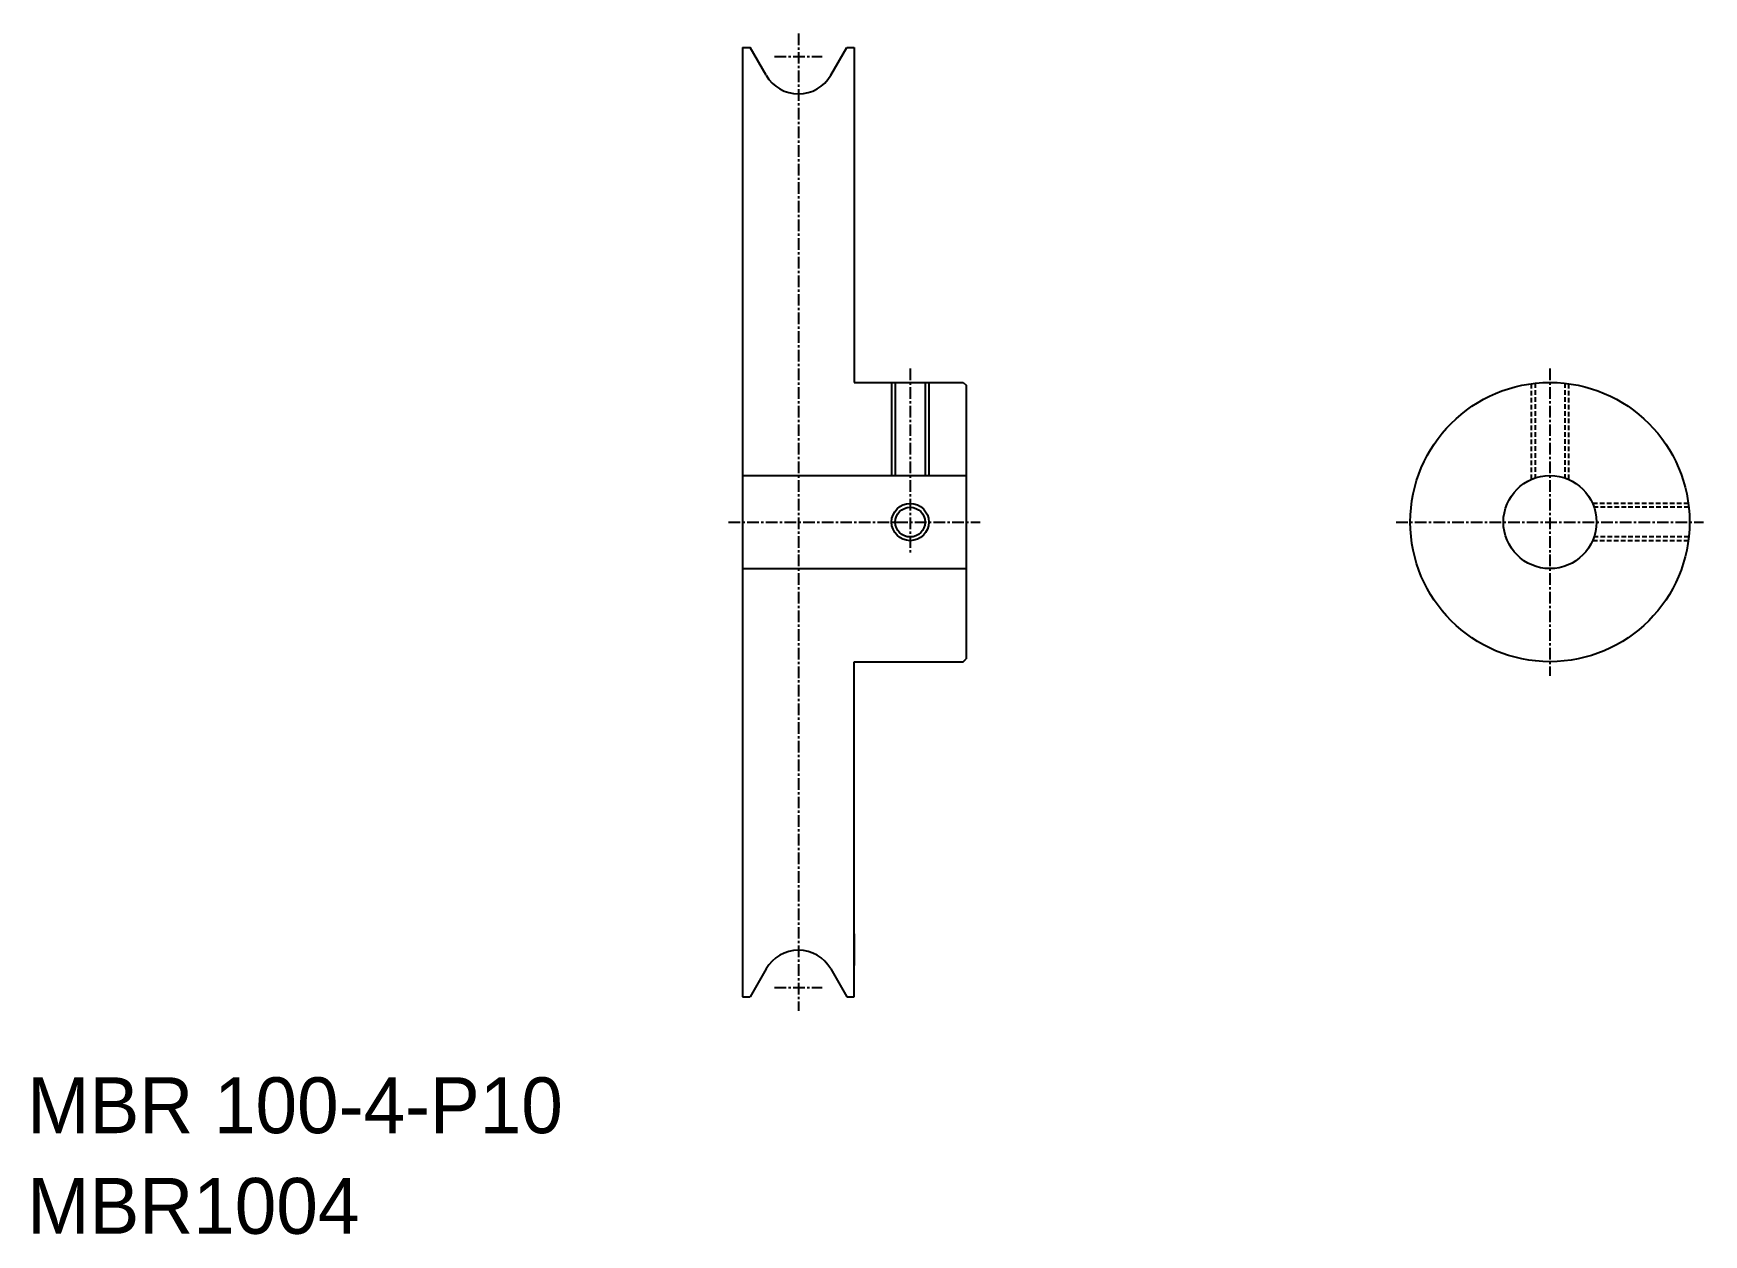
# Model space of a CAD drawing. Extents: x -285 to -106, y -61 to 68.
import ezdxf

# ---------------------------------------------------------------- set-up
doc = ezdxf.new("R2010")
doc.units = 0
doc.linetypes.add('CENTER', pattern=[2, 1.25, -0.25, 0.25, -0.25])
doc.linetypes.add('DASHED', pattern=[0.75, 0.5, -0.25])
doc.layers.get('0').update_dxf_attribs({"linetype": 'CONTINUOUS'})
doc.layers.add('CENTER', color=1, linetype='CENTER')

msp = doc.modelspace()

# ---------------------------------------------------------------- linework, layer by layer
at = {"color": 7, "linetype": 'CONTINUOUS'}
for p, q in [((-209.15, 66.65), (-208.35, 66.65)), ((-209.15, 66.65), (-209.15, -35.35)), ((-206.62, 63.65), (-208.35, 66.65)), ((-199.69, 63.65), (-197.96, 66.65)), ((-197.96, 66.65), (-197.15, 66.65)), ((-197.15, 66.65), (-197.15, 30.65)), ((-197.15, 63.27), (-197.15, 63.27)), ((-197.15, 59.9), (-197.15, 59.9)), ((-197.15, 30.65), (-185.45, 30.65)), ((-192.75, 30.65), (-192.75, 20.65)), ((-189.55, 30.65), (-189.55, 20.65)), ((-185.45, 30.65), (-185.15, 30.35)), ((-185.15, 30.35), (-185.15, 0.95)), ((-209.15, 20.65), (-185.15, 20.65)), ((-209.15, 10.65), (-185.15, 10.65)), ((-197.15, 0.65), (-185.45, 0.65)), ((-197.15, -35.35), (-197.15, 0.65)), ((-185.45, 0.65), (-185.15, 0.95)), ((-197.15, -28.6), (-197.15, -28.6)), ((-197.15, -28.6), (-197.15, -31.98)), ((-206.62, -32.35), (-208.35, -35.35)), ((-199.69, -32.35), (-197.96, -35.35)), ((-209.15, -35.35), (-208.35, -35.35)), ((-197.96, -35.35), (-197.15, -35.35))]:
    msp.add_line(p, q, dxfattribs=at)
at = {"color": 3, "linetype": 'CONTINUOUS'}
for p, q in [((-193.15, 30.65), (-193.15, 20.65)), ((-189.15, 30.65), (-189.15, 20.65))]:
    msp.add_line(p, q, dxfattribs=at)
at = {"color": 3, "linetype": 'DASHED'}
for p, q in [((-124.43, 30.51), (-124.43, 20.23)), ((-124.03, 30.56), (-124.03, 20.39)), ((-120.83, 30.56), (-120.83, 20.39)), ((-120.43, 30.51), (-120.43, 20.23)), ((-107.56, 17.65), (-117.84, 17.65)), ((-107.51, 17.25), (-117.69, 17.25)), ((-107.56, 13.65), (-117.84, 13.65)), ((-107.51, 14.05), (-117.69, 14.05))]:
    msp.add_line(p, q, dxfattribs=at)
at = {"color": 7, "linetype": 'CONTINUOUS'}
for centre, radius in [((-122.43, 15.65), 15), ((-122.43, 15.65), 5), ((-191.15, 15.65), 1.6)]:
    msp.add_circle(centre, radius, dxfattribs=at)
at = {"color": 3, "linetype": 'CONTINUOUS'}
msp.add_circle((-191.15, 15.65), 2, dxfattribs=at)
at = {"color": 7, "linetype": 'CONTINUOUS'}
for centre, start, end in [((-203.15, 65.65), 210, 330), ((-203.15, -34.35), 30, 150)]:
    msp.add_arc(centre, 4, start, end, dxfattribs=at)
at = {"layer": 'CENTER', "color": 1, "linetype": 'CENTER'}
for p, q in [((-203.15, 68.15), (-203.15, -36.85)), ((-205.71, 65.65), (-200.59, 65.65)), ((-191.15, 32.15), (-191.15, 12.15)), ((-122.43, 32.15), (-122.43, -0.85)), ((-210.65, 15.65), (-183.65, 15.65)), ((-210.65, 15.65), (-183.65, 15.65)), ((-138.93, 15.65), (-105.93, 15.65)), ((-205.71, -34.35), (-200.59, -34.35))]:
    msp.add_line(p, q, dxfattribs=at)

# ---------------------------------------------------------------- texts
at = {"color": 7, "linetype": 'CONTINUOUS'}
for s, p in [('MBR 100-4-P10', (-285.99, -50)), ('MBR1004', (-285.99, -60.81))]:
    msp.add_text(s, height=6, dxfattribs=at).set_placement(p)

doc.saveas('drawing.dxf')
